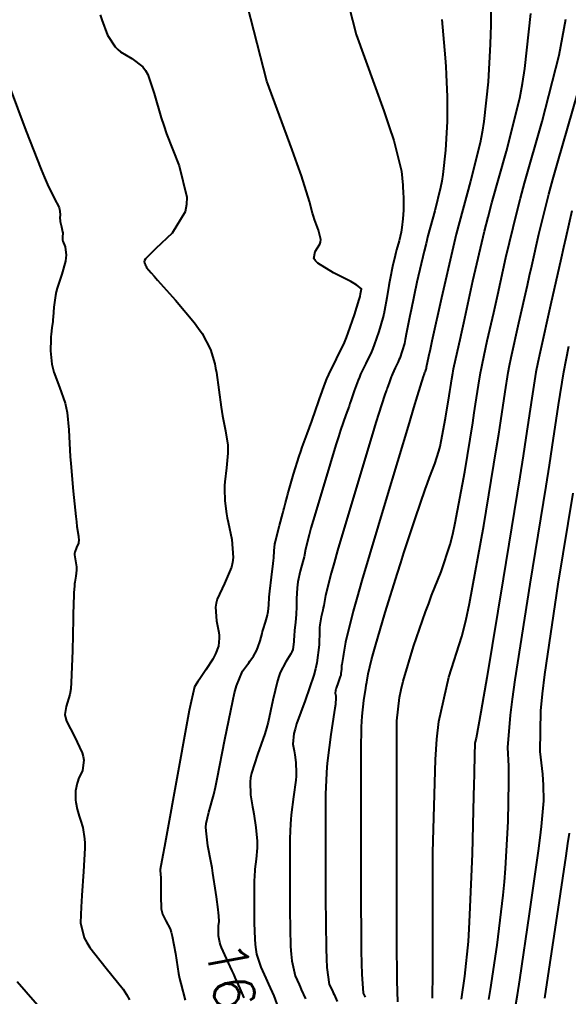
# Model space of a CAD drawing. Header units: metres. Extents: x 837475 to 838479, y 1189012 to 1191015.
# Drawn here: x 837641.3 to 837693.1, y 1189561.2 to 1189653.4 of the extents above; entities that cross this region are included whole.
import ezdxf

# ---------------------------------------------------------------- set-up
doc = ezdxf.new("R2010")
doc.units = ezdxf.units.M
doc.header["$LTSCALE"] = 0.3
doc.layers.add('COTAS 10', color=1, linetype='Continuous')
doc.layers.add('COTAS INT', color=252, linetype='Continuous')
doc.styles.get("Standard").update_dxf_attribs({"font": 'simplex.shx'})

msp = doc.modelspace()

# ---------------------------------------------------------------- linework, layer by layer
at = {"layer": 'COTAS 10'}
for points in [[(837662.511, 1189561.105), (837662.139, 1189561.995), (837661.679, 1189563.046), (837661.542, 1189563.349), (837661.4, 1189563.657), (837660.849, 1189564.81), (837660.382, 1189565.863), (837660.293, 1189566.108), (837660.222, 1189566.332), (837660.108, 1189566.969), (837660.109, 1189567.406), (837660.109, 1189567.817), (837660.115, 1189567.989), (837660.12, 1189568.041), (837660.125, 1189568.095), (837660.153, 1189568.305), (837660.128, 1189568.859), (837660.1, 1189569.131), (837660.063, 1189569.453), (837659.907, 1189570.648), (837659.855, 1189571.041), (837659.577, 1189572.884), (837659.496, 1189573.367), (837659.415, 1189573.838), (837659.106, 1189575.44), (837658.926, 1189576.858), (837658.925, 1189577.213), (837658.945, 1189577.551), (837659.193, 1189578.636), (837659.66, 1189580.28), (837659.817, 1189580.971), (837659.987, 1189581.764), (837660.701, 1189585.479), (837661.441, 1189589.132), (837661.626, 1189589.886), (837661.803, 1189590.529), (837662.371, 1189591.921), (837662.843, 1189592.542), (837662.958, 1189592.698), (837663.068, 1189592.849), (837663.411, 1189593.336), (837663.688, 1189593.828), (837663.757, 1189593.981), (837663.821, 1189594.141), (837664.024, 1189594.779), (837664.212, 1189595.464), (837664.267, 1189595.654), (837664.324, 1189595.845), (837664.543, 1189596.533), (837664.729, 1189597.199), (837664.765, 1189597.375), (837664.795, 1189597.548), (837664.846, 1189598.145), (837664.891, 1189598.898), (837664.916, 1189599.169), (837664.946, 1189599.468), (837665.102, 1189600.775), (837665.256, 1189602.061), (837665.286, 1189602.346), (837665.309, 1189602.601), (837665.346, 1189603.268), (837665.423, 1189603.917), (837665.472, 1189604.161), (837665.533, 1189604.432), (837665.851, 1189605.645), (837666.179, 1189606.821), (837666.246, 1189607.07), (837666.302, 1189607.285), (837666.417, 1189607.785), (837666.564, 1189608.374), (837666.639, 1189608.645), (837666.73, 1189608.963), (837667.186, 1189610.501), (837667.72, 1189612.207), (837667.861, 1189612.63), (837667.997, 1189613.032), (837668.464, 1189614.306), (837668.914, 1189615.503), (837669.04, 1189615.857), (837669.167, 1189616.221), (837669.63, 1189617.614), (837670.16, 1189619.078), (837670.329, 1189619.486), (837670.507, 1189619.895), (837671.231, 1189621.384), (837671.97, 1189622.928), (837672.159, 1189623.372), (837672.34, 1189623.824), (837672.938, 1189625.517), (837673.372, 1189626.954), (837673.45, 1189627.245), (837673.51, 1189627.49), (837673.577, 1189627.986), (837673.144, 1189628.332), (837672.89, 1189628.482), (837672.577, 1189628.656), (837670.958, 1189629.478), (837669.477, 1189630.38), (837669.25, 1189630.605), (837669.102, 1189630.818), (837669.232, 1189631.497), (837669.674, 1189632.175), (837669.723, 1189632.389), (837669.741, 1189632.614), (837669.542, 1189633.518), (837669.165, 1189634.523), (837669.071, 1189634.811), (837668.982, 1189635.104), (837668.695, 1189636.199), (837667.922, 1189638.624), (837667.525, 1189639.755), (837667.048, 1189641.087), (837664.669, 1189647.557), (837662.851, 1189654.671)], [(837677.024, 1189560.748), (837676.953, 1189562.727), (837676.941, 1189563.909), (837676.931, 1189565.367), (837676.921, 1189572.924), (837676.929, 1189580.808), (837676.93, 1189582.473), (837676.931, 1189583.913), (837676.931, 1189587.241), (837677.169, 1189589.446), (837677.32, 1189590.179), (837677.508, 1189590.964), (837678.491, 1189594.239), (837679.636, 1189597.52), (837679.926, 1189598.309), (837680.204, 1189599.045), (837681.107, 1189601.273), (837681.949, 1189603.872), (837682.188, 1189604.842), (837682.429, 1189605.921), (837683.321, 1189610.723), (837684.072, 1189615.326), (837684.224, 1189616.28), (837684.352, 1189617.095), (837684.613, 1189618.88), (837684.805, 1189620.058), (837684.889, 1189620.49), (837684.987, 1189620.969), (837685.454, 1189623.081), (837686.06, 1189625.753), (837686.246, 1189626.583), (837686.439, 1189627.454), (837687.203, 1189630.927), (837688.225, 1189635.164), (837688.581, 1189636.517), (837688.97, 1189637.947), (837690.638, 1189643.76), (837692.223, 1189650.009), (837692.558, 1189651.714), (837692.849, 1189653.409)], [(837690.866, 1189561.073), (837691.104, 1189562.566), (837692.041, 1189568.801), (837692.882, 1189574.511), (837693.059, 1189575.673), (837693.212, 1189576.654)]]:
    msp.add_lwpolyline(points, dxfattribs=at)
at = {"layer": 'COTAS INT'}
for points in [[(837671.083, 1189659.858), (837673.091, 1189651.961), (837675.7, 1189644.743), (837676.209, 1189643.238), (837676.627, 1189641.947), (837677.366, 1189639.067), (837677.478, 1189637.757), (837677.5, 1189637.456), (837677.518, 1189637.182), (837677.552, 1189636.413), (837677.548, 1189635.772), (837677.543, 1189635.577), (837677.535, 1189635.376), (837677.494, 1189634.587), (837677.404, 1189633.76), (837677.367, 1189633.534), (837677.324, 1189633.31), (837677.126, 1189632.513), (837676.889, 1189631.659), (837676.823, 1189631.399), (837676.757, 1189631.129), (837676.514, 1189630.071), (837676.282, 1189628.937), (837676.224, 1189628.62), (837676.167, 1189628.301), (837675.98, 1189627.136), (837675.759, 1189625.932), (837675.68, 1189625.588), (837675.595, 1189625.24), (837675.223, 1189623.945), (837674.781, 1189622.679), (837674.65, 1189622.35), (837674.516, 1189622.029), (837674.001, 1189620.947), (837673.507, 1189619.928), (837673.385, 1189619.648), (837673.269, 1189619.369), (837672.907, 1189618.368), (837672.59, 1189617.415), (837672.503, 1189617.166), (837672.417, 1189616.924), (837672.109, 1189616.105), (837671.613, 1189614.647), (837671.408, 1189614.003), (837671.174, 1189613.254), (837670.084, 1189609.679), (837669.032, 1189606.129), (837668.822, 1189605.396), (837668.647, 1189604.771), (837668.309, 1189603.414), (837668.168, 1189602.699), (837668.117, 1189602.479), (837668.062, 1189602.249), (837667.818, 1189601.339), (837667.595, 1189600.35), (837667.553, 1189600.071), (837667.519, 1189599.789), (837667.466, 1189598.753), (837667.45, 1189597.768), (837667.439, 1189597.519), (837667.425, 1189597.28), (837667.351, 1189596.502), (837667.275, 1189595.789), (837667.26, 1189595.592), (837667.247, 1189595.394), (837667.22, 1189594.679), (837667.098, 1189593.957), (837667.025, 1189593.754), (837666.935, 1189593.551), (837666.467, 1189592.809), (837665.927, 1189591.796), (837665.792, 1189591.422), (837665.662, 1189591.007), (837665.242, 1189589.172), (837664.788, 1189587.109), (837664.636, 1189586.551), (837664.473, 1189585.998), (837663.79, 1189584.049), (837663.225, 1189582.301), (837663.136, 1189581.876), (837663.077, 1189581.477), (837663.107, 1189580.246), (837663.323, 1189579.127), (837663.38, 1189578.798), (837663.436, 1189578.46), (837663.63, 1189577.173), (837663.75, 1189575.898), (837663.76, 1189575.569), (837663.759, 1189575.249), (837663.67, 1189574.18), (837663.546, 1189573.233), (837663.522, 1189572.991), (837663.503, 1189572.757), (837663.473, 1189571.982), (837663.473, 1189570.13), (837663.471, 1189568.16), (837663.539, 1189566.682), (837663.563, 1189566.139), (837663.623, 1189565.668), (837663.696, 1189565.236), (837663.963, 1189564.386), (837664.084, 1189563.998), (837664.565, 1189562.983), (837664.698, 1189562.692), (837664.831, 1189562.397), (837665.309, 1189561.294), (837665.746, 1189560.166)], [(837685.803, 1189655.723), (837685.787, 1189652.831), (837685.762, 1189651.954), (837685.73, 1189651.045), (837685.541, 1189647.488), (837685.138, 1189643.76), (837684.97, 1189642.743), (837684.778, 1189641.732), (837683.882, 1189638.136), (837682.817, 1189634.286), (837682.518, 1189633.115), (837682.218, 1189631.899), (837681.122, 1189627.128), (837680.231, 1189623.036), (837680.059, 1189622.247), (837679.921, 1189621.608), (837679.694, 1189620.544), (837679.677, 1189620.452), (837679.671, 1189620.426), (837679.664, 1189620.399), (837679.636, 1189620.301), (837679.602, 1189620.204), (837679.592, 1189620.179), (837679.582, 1189620.155), (837679.543, 1189620.072), (837679.505, 1189619.995), (837679.496, 1189619.973), (837679.487, 1189619.952), (837679.459, 1189619.876), (837679.435, 1189619.803), (837679.429, 1189619.784), (837679.422, 1189619.766), (837679.399, 1189619.703), (837678.845, 1189617.878), (837678.504, 1189616.749), (837678.081, 1189615.348), (837675.878, 1189608.036), (837673.634, 1189600.463), (837673.186, 1189598.898), (837672.813, 1189597.565), (837672.093, 1189594.67), (837671.9, 1189593.526), (837671.86, 1189593.297), (837671.826, 1189593.105), (837671.751, 1189592.726), (837671.72, 1189592.55), (837671.715, 1189592.485), (837671.71, 1189592.414), (837671.703, 1189592.099), (837671.655, 1189591.688), (837671.625, 1189591.556), (837671.587, 1189591.415), (837671.387, 1189590.841), (837671.194, 1189590.309), (837671.16, 1189590.195), (837671.134, 1189590.095), (837671.11, 1189589.856), (837671.139, 1189589.704), (837671.147, 1189589.659), (837671.154, 1189589.613), (837671.181, 1189589.438), (837671.123, 1189588.79), (837671.078, 1189588.445), (837671.021, 1189588.029), (837670.706, 1189585.932), (837670.387, 1189583.511), (837670.327, 1189582.891), (837670.278, 1189582.292), (837670.202, 1189580.311), (837670.202, 1189577.695), (837670.201, 1189576.695), (837670.201, 1189575.576), (837670.196, 1189570.542), (837670.247, 1189565.753), (837670.282, 1189564.789), (837670.325, 1189563.981), (837670.554, 1189562.373), (837670.84, 1189561.77), (837670.918, 1189561.598), (837670.997, 1189561.423), (837671.281, 1189560.768)], [(837673.977, 1189561.164), (837673.789, 1189561.56), (837673.639, 1189563.354), (837673.611, 1189564.349), (837673.589, 1189565.56), (837673.559, 1189571.733), (837673.565, 1189578.3), (837673.566, 1189579.759), (837673.566, 1189584.476), (837673.603, 1189586.655), (837673.627, 1189587.18), (837673.657, 1189587.672), (837673.815, 1189589.168), (837673.996, 1189590.328), (837674.041, 1189590.608), (837674.082, 1189590.87), (837674.212, 1189591.67), (837674.53, 1189592.973), (837674.69, 1189593.552), (837674.882, 1189594.227), (837675.835, 1189597.452), (837676.974, 1189601.159), (837677.283, 1189602.136), (837677.589, 1189603.093), (837678.669, 1189606.371), (837679.596, 1189609.065), (837679.805, 1189609.653), (837679.994, 1189610.172), (837680.504, 1189611.479), (837680.887, 1189612.661), (837680.996, 1189613.102), (837681.105, 1189613.593), (837681.511, 1189615.778), (837681.853, 1189617.873), (837681.922, 1189618.307), (837681.98, 1189618.678), (837682.099, 1189619.49), (837682.186, 1189620.026), (837682.225, 1189620.223), (837682.269, 1189620.441), (837682.482, 1189621.402), (837682.883, 1189623.193), (837683.047, 1189623.934), (837683.233, 1189624.781), (837684.096, 1189628.724), (837685.197, 1189633.419), (837685.533, 1189634.74), (837685.883, 1189636.07), (837687.26, 1189640.948), (837688.505, 1189645.944), (837688.772, 1189647.348), (837689.005, 1189648.761), (837689.565, 1189653.939)], [(837648.956, 1189653.819), (837649.094, 1189653.349), (837649.652, 1189651.897), (837650.369, 1189650.793), (837650.607, 1189650.541), (837650.862, 1189650.314), (837651.929, 1189649.688), (837652.971, 1189648.898), (837653.211, 1189648.567), (837653.43, 1189648.187), (837654.047, 1189646.407), (837654.698, 1189644.084), (837654.938, 1189643.361), (837655.204, 1189642.604), (837656.383, 1189639.582), (837657.103, 1189636.629), (837657.08, 1189635.916), (837656.961, 1189635.248), (837655.727, 1189633.211), (837654.207, 1189631.779), (837653.908, 1189631.493), (837653.661, 1189631.254), (837653.206, 1189630.787), (837653.124, 1189630.638), (837653.112, 1189630.599), (837653.105, 1189630.561), (837653.119, 1189630.431), (837653.162, 1189630.319), (837653.173, 1189630.291), (837653.183, 1189630.266), (837653.218, 1189630.187), (837653.252, 1189630.116), (837653.262, 1189630.095), (837653.273, 1189630.074), (837653.312, 1189629.995), (837653.759, 1189629.47), (837654.025, 1189629.168), (837654.354, 1189628.798), (837656.058, 1189626.894), (837657.845, 1189624.756), (837658.225, 1189624.238), (837658.556, 1189623.753), (837659.34, 1189622.268), (837659.745, 1189620.909), (837659.837, 1189620.503), (837659.921, 1189620.084), (837660.151, 1189618.462), (837660.351, 1189616.829), (837660.416, 1189616.403), (837660.485, 1189615.988), (837660.767, 1189614.583), (837660.97, 1189613.239), (837660.989, 1189612.863), (837660.992, 1189612.486), (837660.865, 1189611.107), (837660.699, 1189609.779), (837660.676, 1189609.434), (837660.664, 1189609.099), (837660.702, 1189607.968), (837660.864, 1189606.764), (837660.929, 1189606.382), (837661.004, 1189605.979), (837661.346, 1189604.351), (837661.487, 1189602.637), (837661.434, 1189602.181), (837661.342, 1189601.732), (837660.675, 1189600.174), (837659.993, 1189598.721), (837659.89, 1189598.338), (837659.825, 1189597.963), (837659.901, 1189596.678), (837660.125, 1189595.563), (837660.154, 1189595.294), (837660.167, 1189595.043), (837660.095, 1189594.283), (837659.812, 1189593.546), (837659.693, 1189593.31), (837659.557, 1189593.059), (837658.917, 1189592.037), (837658.29, 1189591.117), (837658.162, 1189590.931), (837658.054, 1189590.774), (837657.828, 1189590.455), (837657.513, 1189589.048), (837657.349, 1189588.207), (837657.151, 1189587.169), (837656.161, 1189581.785), (837655.186, 1189576.419), (837654.998, 1189575.391), (837654.847, 1189574.562), (837654.597, 1189573.224), (837654.594, 1189573.139), (837654.598, 1189573.101), (837654.604, 1189573.057), (837654.644, 1189572.842), (837654.679, 1189572.362), (837654.682, 1189572.15), (837654.682, 1189571.905), (837654.658, 1189570.733), (837654.707, 1189569.522), (837654.752, 1189569.251), (837654.812, 1189569.008), (837655.144, 1189568.364), (837655.538, 1189567.611), (837655.637, 1189567.299), (837655.731, 1189566.943), (837656.035, 1189565.282), (837656.343, 1189563.423), (837656.439, 1189562.942), (837656.54, 1189562.475), (837656.947, 1189560.91)], [(837681.165, 1189653.377), (837681.473, 1189649.77), (837681.534, 1189648.94), (837681.585, 1189648.185), (837681.678, 1189646.068), (837681.667, 1189644.301), (837681.652, 1189643.766), (837681.633, 1189643.21), (837681.517, 1189641.038), (837681.271, 1189638.76), (837681.169, 1189638.139), (837681.051, 1189637.521), (837680.504, 1189635.324), (837679.853, 1189632.972), (837679.671, 1189632.257), (837679.487, 1189631.514), (837678.818, 1189628.6), (837678.257, 1189625.987), (837678.141, 1189625.434), (837678.044, 1189624.954), (837677.837, 1189623.84), (837677.718, 1189623.192), (837677.676, 1189623.007), (837677.63, 1189622.82), (837677.43, 1189622.123), (837677.191, 1189621.442), (837677.121, 1189621.264), (837677.049, 1189621.092), (837676.772, 1189620.509), (837676.506, 1189619.961), (837676.44, 1189619.811), (837676.378, 1189619.661), (837676.183, 1189619.122), (837676.012, 1189618.609), (837675.966, 1189618.475), (837675.919, 1189618.345), (837675.754, 1189617.904), (837675.229, 1189616.263), (837674.956, 1189615.376), (837674.628, 1189614.301), (837672.981, 1189608.858), (837671.333, 1189603.296), (837671.004, 1189602.147), (837670.73, 1189601.168), (837670.201, 1189599.042), (837670.034, 1189598.113), (837669.989, 1189597.888), (837669.944, 1189597.677), (837669.784, 1189597.033), (837669.658, 1189596.295), (837669.634, 1189596.025), (837669.615, 1189595.727), (837669.586, 1189594.414), (837669.386, 1189592.697), (837669.258, 1189592.145), (837669.1, 1189591.558), (837668.268, 1189589.162), (837667.461, 1189586.941), (837667.318, 1189586.465), (837667.209, 1189586.049), (837667.108, 1189585.051), (837667.231, 1189584.415), (837667.263, 1189584.228), (837667.295, 1189584.037), (837667.405, 1189583.306), (837667.437, 1189582.344), (837667.419, 1189582.007), (837667.39, 1189581.639), (837667.188, 1189580.056), (837666.966, 1189578.372), (837666.924, 1189577.941), (837666.89, 1189577.524), (837666.837, 1189576.147), (837666.837, 1189572.853), (837666.833, 1189569.351), (837666.905, 1189565.946), (837666.952, 1189565.228), (837667.011, 1189564.609), (837667.319, 1189563.185), (837667.702, 1189562.377), (837667.808, 1189562.145), (837667.914, 1189561.91), (837668.295, 1189561.031)], [(837640.359, 1189647.112), (837641.941, 1189642.91), (837643.385, 1189639.223), (837643.699, 1189638.461), (837643.976, 1189637.812), (837644.666, 1189636.403), (837645.015, 1189635.78), (837645.078, 1189635.626), (837645.125, 1189635.481), (837645.169, 1189635.025), (837645.156, 1189634.594), (837645.166, 1189634.465), (837645.183, 1189634.332), (837645.295, 1189633.814), (837645.402, 1189633.347), (837645.416, 1189633.246), (837645.423, 1189633.156), (837645.392, 1189632.934), (837645.382, 1189632.694), (837645.403, 1189632.593), (837645.434, 1189632.477), (837645.631, 1189631.935), (837645.743, 1189631.15), (837645.721, 1189630.881), (837645.675, 1189630.589), (837645.316, 1189629.351), (837644.894, 1189628.033), (837644.808, 1189627.692), (837644.735, 1189627.36), (837644.585, 1189626.248), (837644.516, 1189625.314), (837644.496, 1189625.095), (837644.474, 1189624.893), (837644.389, 1189624.305), (837644.315, 1189623.683), (837644.301, 1189623.46), (837644.289, 1189623.214), (837644.27, 1189622.142), (837644.396, 1189620.873), (837644.477, 1189620.504), (837644.578, 1189620.126), (837645.106, 1189618.698), (837645.642, 1189617.18), (837645.748, 1189616.746), (837645.835, 1189616.307), (837645.995, 1189614.671), (837646.082, 1189612.765), (837646.122, 1189612.155), (837646.17, 1189611.509), (837646.401, 1189608.88), (837646.645, 1189606.49), (837646.701, 1189605.995), (837646.751, 1189605.572), (837646.888, 1189604.648), (837646.924, 1189604.208), (837646.911, 1189604.091), (837646.887, 1189603.976), (837646.716, 1189603.576), (837646.555, 1189603.15), (837646.537, 1189603.018), (837646.531, 1189602.881), (837646.608, 1189602.332), (837646.709, 1189601.754), (837646.718, 1189601.597), (837646.72, 1189601.441), (837646.661, 1189600.891), (837646.562, 1189600.318), (837646.54, 1189600.147), (837646.519, 1189599.972), (837646.461, 1189599.299), (837646.416, 1189598.033), (837646.403, 1189597.483), (837646.39, 1189596.848), (837646.344, 1189593.836), (837646.225, 1189590.857), (837646.167, 1189590.243), (837646.097, 1189589.72), (837645.754, 1189588.593), (837645.62, 1189587.833), (837645.682, 1189587.542), (837645.786, 1189587.216), (837646.523, 1189585.747), (837647.256, 1189584.226), (837647.358, 1189583.866), (837647.417, 1189583.533), (837647.266, 1189582.555), (837646.904, 1189581.772), (837646.829, 1189581.562), (837646.765, 1189581.356), (837646.626, 1189580.636), (837646.609, 1189579.947), (837646.622, 1189579.759), (837646.642, 1189579.572), (837646.778, 1189578.91), (837646.973, 1189578.248), (837647.03, 1189578.061), (837647.09, 1189577.872), (837647.317, 1189577.18), (837647.471, 1189576.117), (837647.485, 1189575.696), (837647.485, 1189575.219), (837647.382, 1189573.039), (837647.224, 1189570.751), (837647.19, 1189570.208), (837647.162, 1189569.702), (837647.094, 1189568.201), (837647.442, 1189566.784), (837647.675, 1189566.333), (837647.967, 1189565.855), (837649.515, 1189563.916), (837651.112, 1189561.929), (837651.435, 1189561.421), (837651.706, 1189560.932)], [(837680.297, 1189561.088), (837680.31, 1189563.487), (837680.313, 1189564.828), (837680.316, 1189566.463), (837680.325, 1189574.813), (837680.562, 1189583.595), (837680.708, 1189585.503), (837680.89, 1189587.183), (837681.837, 1189591.358), (837683.058, 1189595.19), (837683.412, 1189596.654), (837683.773, 1189598.293), (837685.132, 1189605.667), (837686.291, 1189612.779), (837686.526, 1189614.253), (837686.724, 1189615.512), (837687.127, 1189618.269), (837687.423, 1189620.089), (837687.553, 1189620.757), (837687.705, 1189621.497), (837688.426, 1189624.761), (837689.237, 1189628.312), (837689.444, 1189629.233), (837689.645, 1189630.127), (837690.309, 1189633.129), (837691.252, 1189636.909), (837691.629, 1189638.293), (837692.056, 1189639.824), (837694.016, 1189646.572)], [(837693.415, 1189635.331), (837692.851, 1189632.8), (837692.643, 1189631.883), (837692.413, 1189630.872), (837691.398, 1189626.44), (837690.422, 1189622.025), (837690.218, 1189621.025), (837690.041, 1189620.121), (837689.641, 1189617.659), (837689.095, 1189613.929), (837688.828, 1189612.226), (837688.51, 1189610.232), (837686.942, 1189600.611), (837685.395, 1189591.303), (837685.091, 1189589.507), (837684.841, 1189588.049), (837684.388, 1189585.606), (837684.305, 1189585.244), (837684.29, 1189585.098), (837684.277, 1189584.933), (837684.257, 1189584.171), (837684.219, 1189582.174), (837684.195, 1189581.23), (837684.165, 1189580.117), (837684.012, 1189574.683), (837683.788, 1189568.938), (837683.714, 1189567.628), (837683.635, 1189566.44), (837683.309, 1189563.166), (837682.984, 1189560.989)], [(837685.598, 1189560.949), (837685.747, 1189561.905), (837686.372, 1189566.097), (837686.954, 1189570.788), (837687.076, 1189572.058), (837687.181, 1189573.314), (837687.418, 1189577.744), (837687.491, 1189581.457), (837687.493, 1189582.262), (837687.485, 1189582.97), (837687.391, 1189584.719), (837687.624, 1189587.761), (837687.824, 1189589.283), (837688.083, 1189591.101), (837689.504, 1189600.121), (837691.008, 1189609.376), (837691.318, 1189611.341), (837691.583, 1189613.046), (837692.154, 1189617.048), (837692.66, 1189620.152), (837692.882, 1189621.292), (837693.14, 1189622.553)], [(837688.084, 1189560.124), (837688.289, 1189561.406), (837688.51, 1189562.82), (837689.436, 1189569.029), (837690.268, 1189574.967), (837690.43, 1189576.211), (837690.562, 1189577.281), (837690.793, 1189579.699), (837690.762, 1189581.193), (837690.729, 1189581.681), (837690.686, 1189582.2), (837690.441, 1189584.343), (837690.512, 1189588.192), (837690.668, 1189589.786), (837690.882, 1189591.611), (837692.146, 1189600.111), (837693.535, 1189608.696)], [(837641.121, 1189562.655), (837643.887, 1189559.467)]]:
    msp.add_lwpolyline(points, dxfattribs=at)

# ---------------------------------------------------------------- texts
at = {"layer": 'COTAS 10', "insert": (837658.822, 1189566.065), "char_height": 3.799998, "attachment_point": 7, "rotation": 280.4808411}
msp.add_mtext('1640', dxfattribs=at)

doc.saveas('drawing.dxf')
